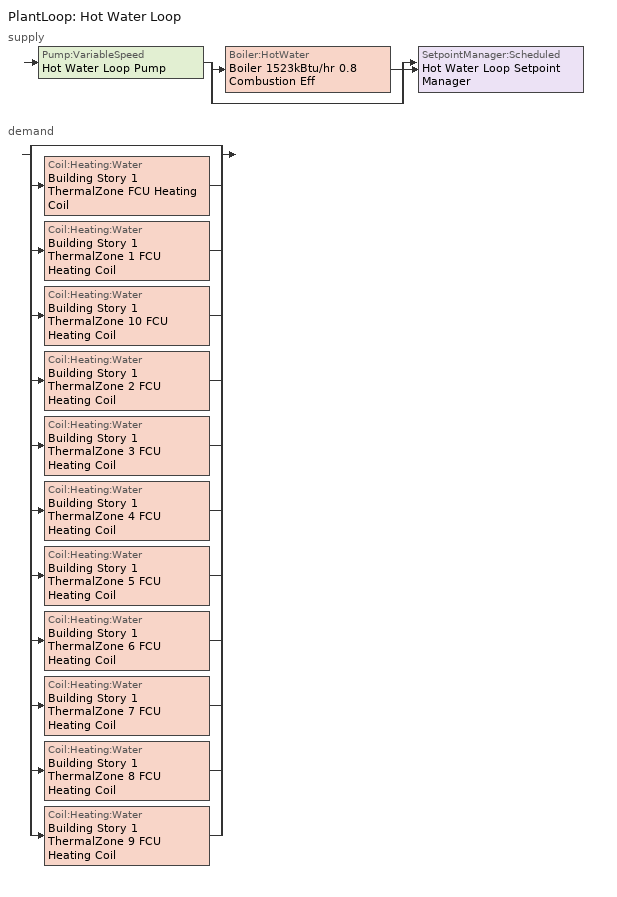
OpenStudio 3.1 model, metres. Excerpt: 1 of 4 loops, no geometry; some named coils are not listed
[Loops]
PlantLoop 'Hot Water Loop'
 supply: Pump:VariableSpeed 'Hot Water Loop Pump' > split
  | Boiler:HotWater 'Boiler 1523kBtu/hr 0.8 Combustion Eff'
  | bypass
  join > SetpointManager:Scheduled 'Hot Water Loop Setpoint Manager'
 demand: split
  | bypass
  | Coil:Heating:Water 'Building Story 1 ThermalZone FCU Heating Coil'
  | Coil:Heating:Water 'Building Story 1 ThermalZone 1 FCU Heating Coil'
  | Coil:Heating:Water 'Building Story 1 ThermalZone 10 FCU Heating Coil'
  | Coil:Heating:Water 'Building Story 1 ThermalZone 2 FCU Heating Coil'
  | Coil:Heating:Water 'Building Story 1 ThermalZone 3 FCU Heating Coil'
  | Coil:Heating:Water 'Building Story 1 ThermalZone 4 FCU Heating Coil'
  | Coil:Heating:Water 'Building Story 1 ThermalZone 5 FCU Heating Coil'
  | Coil:Heating:Water 'Building Story 1 ThermalZone 6 FCU Heating Coil'
  | Coil:Heating:Water 'Building Story 1 ThermalZone 7 FCU Heating Coil'
  | Coil:Heating:Water 'Building Story 1 ThermalZone 8 FCU Heating Coil'
  | Coil:Heating:Water 'Building Story 1 ThermalZone 9 FCU Heating Coil'
[PlantLoop]
Hot Water Loop: Fluid Type=Water; Glycol Concentration=0; Minimum Loop Temperature {C}=10; Plant Loop Volume {m3}=Autocalculate; Load Distribution Scheme=Optimal
[Sizing:Plant]
Hot Water Loop: Loop Type=Heating; Design Loop Exit Temperature {C}=82.2222; Loop Design Temperature Difference {deltaC}=11.1111; Sizing Option=NonCoincident; Zone Timesteps in Averaging Window=1; Coincident Sizing Factor Mode=None
[SetpointManager:Scheduled]
Hot Water Loop Setpoint Manager: Control Variable=Temperature; Schedule=Hot Water Loop Temp - 180F; Setpoint Node or NodeList=Hot Water Loop Supply Outlet Node
[Pump:VariableSpeed]
Hot Water Loop Pump: Rated Pump Head {Pa}=179344; Motor Efficiency=0.895; Coefficient 1 of the Part Load Performance Curve=0; Coefficient 2 of the Part Load Performance Curve=3.2485; Coefficient 3 of the Part Load Performance Curve=-4.7443; Coefficient 4 of the Part Load Performance Curve=2.5294; Pump Control Type=Intermittent; Skin Loss Radiative Fraction=0.5; Design Power Sizing Method=PowerPerFlowPerPressure; Design Electric Power per Unit Flow Rate {W/(m3/s)}=348701.1; Design Shaft Power per Unit Flow Rate per Unit Head {W-s/m3-Pa}=1.28205; Design Minimum Flow Rate Fraction=0
[Sizing:Zone] Zone Cooling Design Supply Air Temperature Input Method=SupplyAirTemperature; Zone Cooling Design Supply Air Temperature {C}=12.7778; Zone Cooling Design Supply Air Temperature Difference {deltaC}=11.11; Zone Heating Design Supply Air Temperature Input Method=SupplyAirTemperature; Zone Heating Design Supply Air Temperature {C}=40; Zone Heating Design Supply Air Temperature Difference {deltaC}=11.11; Zone Cooling Design Supply Air Humidity Ratio {kg-H2O/kg-air}=0.0085; Zone Heating Design Supply Air Humidity Ratio {kg-H2O/kg-air}=0.008; Cooling Design Air Flow Method=DesignDay; Heating Design Air Flow Method=DesignDay; Account for Dedicated Outdoor Air System=No; Dedicated Outdoor Air System Control Strategy=NeutralSupplyAir; Dedicated Outdoor Air Low Setpoint Temperature for Design {C}=autosize; Dedicated Outdoor Air High Setpoint Temperature for Design {C}=autosize
Building Story 1 ThermalZone; Building Story 1 ThermalZone 1; Building Story 1 ThermalZone 2; Building Story 1 ThermalZone 3; Building Story 1 ThermalZone 4; Building Story 1 ThermalZone 5; Building Story 1 ThermalZone 6; Building Story 1 ThermalZone 7; Building Story 1 ThermalZone 8; Building Story 1 ThermalZone 9; Building Story 1 ThermalZone 10
[Zone equipment]
Building Story 1 ThermalZone: Building Story 1 ThermalZone FCU
Building Story 1 ThermalZone 1: Building Story 1 ThermalZone 1 FCU
Building Story 1 ThermalZone 2: Building Story 1 ThermalZone 2 FCU
Building Story 1 ThermalZone 3: Building Story 1 ThermalZone 3 FCU
Building Story 1 ThermalZone 4: Building Story 1 ThermalZone 4 FCU
Building Story 1 ThermalZone 5: Building Story 1 ThermalZone 5 FCU
Building Story 1 ThermalZone 6: Building Story 1 ThermalZone 6 FCU
Building Story 1 ThermalZone 7: Building Story 1 ThermalZone 7 FCU
Building Story 1 ThermalZone 8: Building Story 1 ThermalZone 8 FCU
Building Story 1 ThermalZone 9: Building Story 1 ThermalZone 9 FCU
Building Story 1 ThermalZone 10: Building Story 1 ThermalZone 10 FCU
[Boiler:HotWater]
Boiler 1523kBtu/hr 0.8 Combustion Eff: Fuel Type=NaturalGas; Nominal Thermal Efficiency=0.793; Efficiency Curve Temperature Evaluation Variable=LeavingBoiler; Minimum Part Load Ratio=0; Maximum Part Load Ratio=1.2; Optimum Part Load Ratio=1; Water Outlet Upper Temperature Limit {C}=95; Boiler Flow Mode=LeavingSetpointModulated; Parasitic Electric Load {W}=0; Sizing Factor=1
[Controller:WaterCoil] Action=Normal; Controller Convergence Tolerance {deltaC}=0.0001; Minimum Actuated Flow {m3/s}=0
Name | Water Coil
Building Story 1 ThermalZone FCU Heating Coil Controller | Building Story 1 ThermalZone FCU Heating Coil
Building Story 1 ThermalZone 1 FCU Heating Coil Controller | Building Story 1 ThermalZone 1 FCU Heating Coil
Building Story 1 ThermalZone 10 FCU Heating Coil Controller | Building Story 1 ThermalZone 10 FCU Heating Coil
Building Story 1 ThermalZone 2 FCU Heating Coil Controller | Building Story 1 ThermalZone 2 FCU Heating Coil
Building Story 1 ThermalZone 3 FCU Heating Coil Controller | Building Story 1 ThermalZone 3 FCU Heating Coil
Building Story 1 ThermalZone 4 FCU Heating Coil Controller | Building Story 1 ThermalZone 4 FCU Heating Coil
Building Story 1 ThermalZone 5 FCU Heating Coil Controller | Building Story 1 ThermalZone 5 FCU Heating Coil
Building Story 1 ThermalZone 6 FCU Heating Coil Controller | Building Story 1 ThermalZone 6 FCU Heating Coil
Building Story 1 ThermalZone 7 FCU Heating Coil Controller | Building Story 1 ThermalZone 7 FCU Heating Coil
Building Story 1 ThermalZone 8 FCU Heating Coil Controller | Building Story 1 ThermalZone 8 FCU Heating Coil
Building Story 1 ThermalZone 9 FCU Heating Coil Controller | Building Story 1 ThermalZone 9 FCU Heating Coil
[Coil:Heating:Water] Availability Schedule=Always On Discrete; Rated Inlet Water Temperature {C}=82.2222; Rated Inlet Air Temperature {C}=16.6; Rated Outlet Water Temperature {C}=71.1111; Rated Outlet Air Temperature {C}=40
Building Story 1 ThermalZone FCU Heating Coil; Building Story 1 ThermalZone 1 FCU Heating Coil; Building Story 1 ThermalZone 10 FCU Heating Coil; Building Story 1 ThermalZone 2 FCU Heating Coil; Building Story 1 ThermalZone 3 FCU Heating Coil; Building Story 1 ThermalZone 4 FCU Heating Coil; Building Story 1 ThermalZone 5 FCU Heating Coil; Building Story 1 ThermalZone 6 FCU Heating Coil; Building Story 1 ThermalZone 7 FCU Heating Coil; Building Story 1 ThermalZone 8 FCU Heating Coil; Building Story 1 ThermalZone 9 FCU Heating Coil
[Fan:OnOff] Availability Schedule=Always On Discrete; Fan Total Efficiency=0.45375; Pressure Rise {Pa}=270.9; Maximum Flow Rate {m3/s}=autosize; Motor Efficiency=0.825; Motor In Airstream Fraction=1
Name | Fan Power Ratio Function of Speed Ratio Curve | Fan Efficiency Ratio Function of Speed Ratio Curve
Building Story 1 ThermalZone Fan Coil fan | Fan On Off Power Curve | Fan On Off Efficiency Curve
Building Story 1 ThermalZone 1 Fan Coil fan | Fan On Off Power Curve 1 | Fan On Off Efficiency Curve 1
Building Story 1 ThermalZone 10 Fan Coil fan | Fan On Off Power Curve 2 | Fan On Off Efficiency Curve 2
Building Story 1 ThermalZone 2 Fan Coil fan | Fan On Off Power Curve 3 | Fan On Off Efficiency Curve 3
Building Story 1 ThermalZone 3 Fan Coil fan | Fan On Off Power Curve 4 | Fan On Off Efficiency Curve 4
Building Story 1 ThermalZone 4 Fan Coil fan | Fan On Off Power Curve 5 | Fan On Off Efficiency Curve 5
Building Story 1 ThermalZone 5 Fan Coil fan | Fan On Off Power Curve 6 | Fan On Off Efficiency Curve 6
Building Story 1 ThermalZone 6 Fan Coil fan | Fan On Off Power Curve 7 | Fan On Off Efficiency Curve 7
Building Story 1 ThermalZone 7 Fan Coil fan | Fan On Off Power Curve 8 | Fan On Off Efficiency Curve 8
Building Story 1 ThermalZone 8 Fan Coil fan | Fan On Off Power Curve 9 | Fan On Off Efficiency Curve 9
Building Story 1 ThermalZone 9 Fan Coil fan | Fan On Off Power Curve 10 | Fan On Off Efficiency Curve 10
[ZoneHVAC:FourPipeFanCoil] Availability Schedule=Always On Discrete; Capacity Control Method=CyclingFan; Maximum Supply Air Flow Rate {m3/s}=autosize; Maximum Outdoor Air Flow Rate {m3/s}=autosize; Maximum Cold Water Flow Rate {m3/s}=autosize; Maximum Hot Water Flow Rate {m3/s}=autosize; Minimum Supply Air Temperature in Cooling Mode {C}=autosize; Maximum Supply Air Temperature in Heating Mode {C}=autosize
Name | Supply Air Fan | Cooling Coil | Heating Coil | Supply Air Fan Operating Mode Schedule
Building Story 1 ThermalZone FCU | Building Story 1 ThermalZone Fan Coil fan | Building Story 1 ThermalZone FCU Cooling Coil | Building Story 1 ThermalZone FCU Heating Coil | Building Story 1 ThermalZone FCU Occ Sch
Building Story 1 ThermalZone 1 FCU | Building Story 1 ThermalZone 1 Fan Coil fan | Building Story 1 ThermalZone 1 FCU Cooling Coil | Building Story 1 ThermalZone 1 FCU Heating Coil | Building Story 1 ThermalZone 1 FCU Occ Sch
Building Story 1 ThermalZone 10 FCU | Building Story 1 ThermalZone 10 Fan Coil fan | Building Story 1 ThermalZone 10 FCU Cooling Coil | Building Story 1 ThermalZone 10 FCU Heating Coil | Building Story 1 ThermalZone 10 FCU Occ Sch
Building Story 1 ThermalZone 2 FCU | Building Story 1 ThermalZone 2 Fan Coil fan | Building Story 1 ThermalZone 2 FCU Cooling Coil | Building Story 1 ThermalZone 2 FCU Heating Coil | Building Story 1 ThermalZone 2 FCU Occ Sch
Building Story 1 ThermalZone 3 FCU | Building Story 1 ThermalZone 3 Fan Coil fan | Building Story 1 ThermalZone 3 FCU Cooling Coil | Building Story 1 ThermalZone 3 FCU Heating Coil | Building Story 1 ThermalZone 3 FCU Occ Sch
Building Story 1 ThermalZone 4 FCU | Building Story 1 ThermalZone 4 Fan Coil fan | Building Story 1 ThermalZone 4 FCU Cooling Coil | Building Story 1 ThermalZone 4 FCU Heating Coil | Building Story 1 ThermalZone 4 FCU Occ Sch
Building Story 1 ThermalZone 5 FCU | Building Story 1 ThermalZone 5 Fan Coil fan | Building Story 1 ThermalZone 5 FCU Cooling Coil | Building Story 1 ThermalZone 5 FCU Heating Coil | Building Story 1 ThermalZone 5 FCU Occ Sch
Building Story 1 ThermalZone 6 FCU | Building Story 1 ThermalZone 6 Fan Coil fan | Building Story 1 ThermalZone 6 FCU Cooling Coil | Building Story 1 ThermalZone 6 FCU Heating Coil | Building Story 1 ThermalZone 6 FCU Occ Sch
Building Story 1 ThermalZone 7 FCU | Building Story 1 ThermalZone 7 Fan Coil fan | Building Story 1 ThermalZone 7 FCU Cooling Coil | Building Story 1 ThermalZone 7 FCU Heating Coil | Building Story 1 ThermalZone 7 FCU Occ Sch
Building Story 1 ThermalZone 8 FCU | Building Story 1 ThermalZone 8 Fan Coil fan | Building Story 1 ThermalZone 8 FCU Cooling Coil | Building Story 1 ThermalZone 8 FCU Heating Coil | Building Story 1 ThermalZone 8 FCU Occ Sch
Building Story 1 ThermalZone 9 FCU | Building Story 1 ThermalZone 9 Fan Coil fan | Building Story 1 ThermalZone 9 FCU Cooling Coil | Building Story 1 ThermalZone 9 FCU Heating Coil | Building Story 1 ThermalZone 9 FCU Occ Sch
[Schedule:Ruleset]
Name | Default Day Schedule | Summer Design Day Schedule | Winter Design Day Schedule
Hot Water Loop Temp - 180F | Hot Water Loop Temp - 180F Default
Building Story 1 ThermalZone 1 FCU Occ Sch | Building Story 1 ThermalZone 1 FCU Occ Sch Default | Building Story 1 ThermalZone 1 FCU Occ Sch Summer Design Day | Building Story 1 ThermalZone 1 FCU Occ Sch Winter Design Day
Building Story 1 ThermalZone 10 FCU Occ Sch | Building Story 1 ThermalZone 10 FCU Occ Sch Default | Building Story 1 ThermalZone 10 FCU Occ Sch Summer Design Day | Building Story 1 ThermalZone 10 FCU Occ Sch Winter Design Day
Building Story 1 ThermalZone 2 FCU Occ Sch | Building Story 1 ThermalZone 2 FCU Occ Sch Default | Building Story 1 ThermalZone 2 FCU Occ Sch Summer Design Day | Building Story 1 ThermalZone 2 FCU Occ Sch Winter Design Day
Building Story 1 ThermalZone 3 FCU Occ Sch | Building Story 1 ThermalZone 3 FCU Occ Sch Default | Building Story 1 ThermalZone 3 FCU Occ Sch Summer Design Day | Building Story 1 ThermalZone 3 FCU Occ Sch Winter Design Day
Building Story 1 ThermalZone 4 FCU Occ Sch | Building Story 1 ThermalZone 4 FCU Occ Sch Default | Building Story 1 ThermalZone 4 FCU Occ Sch Summer Design Day | Building Story 1 ThermalZone 4 FCU Occ Sch Winter Design Day
Building Story 1 ThermalZone 5 FCU Occ Sch | Building Story 1 ThermalZone 5 FCU Occ Sch Default | Building Story 1 ThermalZone 5 FCU Occ Sch Summer Design Day | Building Story 1 ThermalZone 5 FCU Occ Sch Winter Design Day
Building Story 1 ThermalZone 6 FCU Occ Sch | Building Story 1 ThermalZone 6 FCU Occ Sch Default | Building Story 1 ThermalZone 6 FCU Occ Sch Summer Design Day | Building Story 1 ThermalZone 6 FCU Occ Sch Winter Design Day
Building Story 1 ThermalZone 7 FCU Occ Sch | Building Story 1 ThermalZone 7 FCU Occ Sch Default | Building Story 1 ThermalZone 7 FCU Occ Sch Summer Design Day | Building Story 1 ThermalZone 7 FCU Occ Sch Winter Design Day
Building Story 1 ThermalZone 8 FCU Occ Sch | Building Story 1 ThermalZone 8 FCU Occ Sch Default | Building Story 1 ThermalZone 8 FCU Occ Sch Summer Design Day | Building Story 1 ThermalZone 8 FCU Occ Sch Winter Design Day
Building Story 1 ThermalZone 9 FCU Occ Sch | Building Story 1 ThermalZone 9 FCU Occ Sch Default | Building Story 1 ThermalZone 9 FCU Occ Sch Summer Design Day | Building Story 1 ThermalZone 9 FCU Occ Sch Winter Design Day
Building Story 1 ThermalZone FCU Occ Sch | Building Story 1 ThermalZone FCU Occ Sch Default | Building Story 1 ThermalZone FCU Occ Sch Summer Design Day | Building Story 1 ThermalZone FCU Occ Sch Winter Design Day
[Schedule:Day]
Hot Water Loop Temp - 180F Default: 24, 0, 82.2222
Building Story 1 ThermalZone 1 FCU Occ Sch Default; Building Story 1 ThermalZone 1 FCU Occ Sch Saturday 1; Building Story 1 ThermalZone 1 FCU Occ Sch Saturday 3; Building Story 1 ThermalZone 1 FCU Occ Sch Saturday 5; Building Story 1 ThermalZone 1 FCU Occ Sch Sunday; Building Story 1 ThermalZone 1 FCU Occ Sch Sunday 2; Building Story 1 ThermalZone 1 FCU Occ Sch Sunday 4; Building Story 1 ThermalZone 1 FCU Occ Sch Sunday 6; Building Story 1 ThermalZone 10 FCU Occ Sch Default; Building Story 1 ThermalZone 10 FCU Occ Sch Saturday 1; Building Story 1 ThermalZone 10 FCU Occ Sch Saturday 3; Building Story 1 ThermalZone 10 FCU Occ Sch Saturday 5; Building Story 1 ThermalZone 10 FCU Occ Sch Sunday; Building Story 1 ThermalZone 10 FCU Occ Sch Sunday 2; Building Story 1 ThermalZone 10 FCU Occ Sch Sunday 4; Building Story 1 ThermalZone 10 FCU Occ Sch Sunday 6; Building Story 1 ThermalZone 2 FCU Occ Sch Default; Building Story 1 ThermalZone 2 FCU Occ Sch Saturday 1; Building Story 1 ThermalZone 2 FCU Occ Sch Saturday 3; Building Story 1 ThermalZone 2 FCU Occ Sch Saturday 5; Building Story 1 ThermalZone 2 FCU Occ Sch Sunday; Building Story 1 ThermalZone 2 FCU Occ Sch Sunday 2; Building Story 1 ThermalZone 2 FCU Occ Sch Sunday 4; Building Story 1 ThermalZone 2 FCU Occ Sch Sunday 6; Building Story 1 ThermalZone 3 FCU Occ Sch Default; Building Story 1 ThermalZone 3 FCU Occ Sch Saturday 1; Building Story 1 ThermalZone 3 FCU Occ Sch Saturday 3; Building Story 1 ThermalZone 3 FCU Occ Sch Saturday 5; Building Story 1 ThermalZone 3 FCU Occ Sch Sunday; Building Story 1 ThermalZone 3 FCU Occ Sch Sunday 2; Building Story 1 ThermalZone 3 FCU Occ Sch Sunday 4; Building Story 1 ThermalZone 3 FCU Occ Sch Sunday 6; Building Story 1 ThermalZone 4 FCU Occ Sch Default; Building Story 1 ThermalZone 4 FCU Occ Sch Saturday 1; Building Story 1 ThermalZone 4 FCU Occ Sch Saturday 3; Building Story 1 ThermalZone 4 FCU Occ Sch Saturday 5; Building Story 1 ThermalZone 4 FCU Occ Sch Sunday; Building Story 1 ThermalZone 4 FCU Occ Sch Sunday 2; Building Story 1 ThermalZone 4 FCU Occ Sch Sunday 4; Building Story 1 ThermalZone 4 FCU Occ Sch Sunday 6; Building Story 1 ThermalZone 5 FCU Occ Sch Default; Building Story 1 ThermalZone 5 FCU Occ Sch Saturday 1; Building Story 1 ThermalZone 5 FCU Occ Sch Saturday 3; Building Story 1 ThermalZone 5 FCU Occ Sch Saturday 5; Building Story 1 ThermalZone 5 FCU Occ Sch Sunday; Building Story 1 ThermalZone 5 FCU Occ Sch Sunday 2; Building Story 1 ThermalZone 5 FCU Occ Sch Sunday 4; Building Story 1 ThermalZone 5 FCU Occ Sch Sunday 6; Building Story 1 ThermalZone 6 FCU Occ Sch Default; Building Story 1 ThermalZone 6 FCU Occ Sch Saturday 1; Building Story 1 ThermalZone 6 FCU Occ Sch Saturday 3; Building Story 1 ThermalZone 6 FCU Occ Sch Saturday 5; Building Story 1 ThermalZone 6 FCU Occ Sch Sunday; Building Story 1 ThermalZone 6 FCU Occ Sch Sunday 2; Building Story 1 ThermalZone 6 FCU Occ Sch Sunday 4; Building Story 1 ThermalZone 6 FCU Occ Sch Sunday 6; Building Story 1 ThermalZone 7 FCU Occ Sch Default; Building Story 1 ThermalZone 7 FCU Occ Sch Saturday 1; Building Story 1 ThermalZone 7 FCU Occ Sch Saturday 3; Building Story 1 ThermalZone 7 FCU Occ Sch Saturday 5; Building Story 1 ThermalZone 7 FCU Occ Sch Sunday; Building Story 1 ThermalZone 7 FCU Occ Sch Sunday 2; Building Story 1 ThermalZone 7 FCU Occ Sch Sunday 4; Building Story 1 ThermalZone 7 FCU Occ Sch Sunday 6; Building Story 1 ThermalZone 8 FCU Occ Sch Default; Building Story 1 ThermalZone 8 FCU Occ Sch Saturday 1; Building Story 1 ThermalZone 8 FCU Occ Sch Saturday 3; Building Story 1 ThermalZone 8 FCU Occ Sch Saturday 5; Building Story 1 ThermalZone 8 FCU Occ Sch Sunday; Building Story 1 ThermalZone 8 FCU Occ Sch Sunday 2; Building Story 1 ThermalZone 8 FCU Occ Sch Sunday 4; Building Story 1 ThermalZone 8 FCU Occ Sch Sunday 6; Building Story 1 ThermalZone 9 FCU Occ Sch Default; Building Story 1 ThermalZone 9 FCU Occ Sch Saturday 1; Building Story 1 ThermalZone 9 FCU Occ Sch Saturday 3; Building Story 1 ThermalZone 9 FCU Occ Sch Saturday 5; Building Story 1 ThermalZone 9 FCU Occ Sch Sunday; Building Story 1 ThermalZone 9 FCU Occ Sch Sunday 2; Building Story 1 ThermalZone 9 FCU Occ Sch Sunday 4; Building Story 1 ThermalZone 9 FCU Occ Sch Sunday 6; Building Story 1 ThermalZone FCU Occ Sch Default; Building Story 1 ThermalZone FCU Occ Sch Saturday 1; Building Story 1 ThermalZone FCU Occ Sch Saturday 3; Building Story 1 ThermalZone FCU Occ Sch Saturday 5; Building Story 1 ThermalZone FCU Occ Sch Sunday; Building Story 1 ThermalZone FCU Occ Sch Sunday 2; Building Story 1 ThermalZone FCU Occ Sch Sunday 4; Building Story 1 ThermalZone FCU Occ Sch Sunday 6: 7, 0, 0, 18, 0, 1, 24, 0, 0
Building Story 1 ThermalZone 1 FCU Occ Sch Winter Design Day; Building Story 1 ThermalZone 1 FCU Occ Sch Summer Design Day; Building Story 1 ThermalZone 10 FCU Occ Sch Winter Design Day; Building Story 1 ThermalZone 10 FCU Occ Sch Summer Design Day; Building Story 1 ThermalZone 2 FCU Occ Sch Winter Design Day; Building Story 1 ThermalZone 2 FCU Occ Sch Summer Design Day; Building Story 1 ThermalZone 3 FCU Occ Sch Winter Design Day; Building Story 1 ThermalZone 3 FCU Occ Sch Summer Design Day; Building Story 1 ThermalZone 4 FCU Occ Sch Winter Design Day; Building Story 1 ThermalZone 4 FCU Occ Sch Summer Design Day; Building Story 1 ThermalZone 5 FCU Occ Sch Winter Design Day; Building Story 1 ThermalZone 5 FCU Occ Sch Summer Design Day; Building Story 1 ThermalZone 6 FCU Occ Sch Winter Design Day; Building Story 1 ThermalZone 6 FCU Occ Sch Summer Design Day; Building Story 1 ThermalZone 7 FCU Occ Sch Winter Design Day; Building Story 1 ThermalZone 7 FCU Occ Sch Summer Design Day; Building Story 1 ThermalZone 8 FCU Occ Sch Winter Design Day; Building Story 1 ThermalZone 8 FCU Occ Sch Summer Design Day; Building Story 1 ThermalZone 9 FCU Occ Sch Winter Design Day; Building Story 1 ThermalZone 9 FCU Occ Sch Summer Design Day; Building Story 1 ThermalZone FCU Occ Sch Winter Design Day; Building Story 1 ThermalZone FCU Occ Sch Summer Design Day: 24, 0, 1
Building Story 1 ThermalZone 1 FCU Occ Sch Saturday; Building Story 1 ThermalZone 1 FCU Occ Sch Saturday 2; Building Story 1 ThermalZone 1 FCU Occ Sch Saturday 4; Building Story 1 ThermalZone 10 FCU Occ Sch Saturday; Building Story 1 ThermalZone 10 FCU Occ Sch Saturday 2; Building Story 1 ThermalZone 10 FCU Occ Sch Saturday 4; Building Story 1 ThermalZone 2 FCU Occ Sch Saturday; Building Story 1 ThermalZone 2 FCU Occ Sch Saturday 2; Building Story 1 ThermalZone 2 FCU Occ Sch Saturday 4; Building Story 1 ThermalZone 3 FCU Occ Sch Saturday; Building Story 1 ThermalZone 3 FCU Occ Sch Saturday 2; Building Story 1 ThermalZone 3 FCU Occ Sch Saturday 4; Building Story 1 ThermalZone 4 FCU Occ Sch Saturday; Building Story 1 ThermalZone 4 FCU Occ Sch Saturday 2; Building Story 1 ThermalZone 4 FCU Occ Sch Saturday 4; Building Story 1 ThermalZone 5 FCU Occ Sch Saturday; Building Story 1 ThermalZone 5 FCU Occ Sch Saturday 2; Building Story 1 ThermalZone 5 FCU Occ Sch Saturday 4; Building Story 1 ThermalZone 6 FCU Occ Sch Saturday; Building Story 1 ThermalZone 6 FCU Occ Sch Saturday 2; Building Story 1 ThermalZone 6 FCU Occ Sch Saturday 4; Building Story 1 ThermalZone 7 FCU Occ Sch Saturday; Building Story 1 ThermalZone 7 FCU Occ Sch Saturday 2; Building Story 1 ThermalZone 7 FCU Occ Sch Saturday 4; Building Story 1 ThermalZone 8 FCU Occ Sch Saturday; Building Story 1 ThermalZone 8 FCU Occ Sch Saturday 2; Building Story 1 ThermalZone 8 FCU Occ Sch Saturday 4; Building Story 1 ThermalZone 9 FCU Occ Sch Saturday; Building Story 1 ThermalZone 9 FCU Occ Sch Saturday 2; Building Story 1 ThermalZone 9 FCU Occ Sch Saturday 4; Building Story 1 ThermalZone FCU Occ Sch Saturday; Building Story 1 ThermalZone FCU Occ Sch Saturday 2; Building Story 1 ThermalZone FCU Occ Sch Saturday 4: 7, 0, 0, 16, 0, 1, 24, 0, 0
Building Story 1 ThermalZone 1 FCU Occ Sch Sunday 1; Building Story 1 ThermalZone 1 FCU Occ Sch Sunday 3; Building Story 1 ThermalZone 1 FCU Occ Sch Sunday 5; Building Story 1 ThermalZone 10 FCU Occ Sch Sunday 1; Building Story 1 ThermalZone 10 FCU Occ Sch Sunday 3; Building Story 1 ThermalZone 10 FCU Occ Sch Sunday 5; Building Story 1 ThermalZone 2 FCU Occ Sch Sunday 1; Building Story 1 ThermalZone 2 FCU Occ Sch Sunday 3; Building Story 1 ThermalZone 2 FCU Occ Sch Sunday 5; Building Story 1 ThermalZone 3 FCU Occ Sch Sunday 1; Building Story 1 ThermalZone 3 FCU Occ Sch Sunday 3; Building Story 1 ThermalZone 3 FCU Occ Sch Sunday 5; Building Story 1 ThermalZone 4 FCU Occ Sch Sunday 1; Building Story 1 ThermalZone 4 FCU Occ Sch Sunday 3; Building Story 1 ThermalZone 4 FCU Occ Sch Sunday 5; Building Story 1 ThermalZone 5 FCU Occ Sch Sunday 1; Building Story 1 ThermalZone 5 FCU Occ Sch Sunday 3; Building Story 1 ThermalZone 5 FCU Occ Sch Sunday 5; Building Story 1 ThermalZone 6 FCU Occ Sch Sunday 1; Building Story 1 ThermalZone 6 FCU Occ Sch Sunday 3; Building Story 1 ThermalZone 6 FCU Occ Sch Sunday 5; Building Story 1 ThermalZone 7 FCU Occ Sch Sunday 1; Building Story 1 ThermalZone 7 FCU Occ Sch Sunday 3; Building Story 1 ThermalZone 7 FCU Occ Sch Sunday 5; Building Story 1 ThermalZone 8 FCU Occ Sch Sunday 1; Building Story 1 ThermalZone 8 FCU Occ Sch Sunday 3; Building Story 1 ThermalZone 8 FCU Occ Sch Sunday 5; Building Story 1 ThermalZone 9 FCU Occ Sch Sunday 1; Building Story 1 ThermalZone 9 FCU Occ Sch Sunday 3; Building Story 1 ThermalZone 9 FCU Occ Sch Sunday 5; Building Story 1 ThermalZone FCU Occ Sch Sunday 1; Building Story 1 ThermalZone FCU Occ Sch Sunday 3; Building Story 1 ThermalZone FCU Occ Sch Sunday 5: 24, 0, 0
[Schedule:Rule] Date Specification Type=DateRange
Name | Schedule Ruleset | Rule Order | Day Schedule | Apply Saturday | Start Month | Start Day | End Month | End Day | Apply Sunday
Building Story 1 ThermalZone 1 FCU Occ Sch Saturday Rule | Building Story 1 ThermalZone 1 FCU Occ Sch | 12 | Building Story 1 ThermalZone 1 FCU Occ Sch Saturday | Yes | 1 | 1 | 4 | 1
Building Story 1 ThermalZone 1 FCU Occ Sch Saturday Rule 1 | Building Story 1 ThermalZone 1 FCU Occ Sch | 11 | Building Story 1 ThermalZone 1 FCU Occ Sch Saturday 1 | Yes | 4 | 2 | 4 | 8
Building Story 1 ThermalZone 1 FCU Occ Sch Saturday Rule 2 | Building Story 1 ThermalZone 1 FCU Occ Sch | 10 | Building Story 1 ThermalZone 1 FCU Occ Sch Saturday 2 | Yes | 4 | 9 | 6 | 10
Building Story 1 ThermalZone 1 FCU Occ Sch Saturday Rule 3 | Building Story 1 ThermalZone 1 FCU Occ Sch | 9 | Building Story 1 ThermalZone 1 FCU Occ Sch Saturday 3 | Yes | 6 | 11 | 8 | 12
Building Story 1 ThermalZone 1 FCU Occ Sch Saturday Rule 4 | Building Story 1 ThermalZone 1 FCU Occ Sch | 8 | Building Story 1 ThermalZone 1 FCU Occ Sch Saturday 4 | Yes | 8 | 13 | 12 | 9
Building Story 1 ThermalZone 1 FCU Occ Sch Saturday Rule 5 | Building Story 1 ThermalZone 1 FCU Occ Sch | 7 | Building Story 1 ThermalZone 1 FCU Occ Sch Saturday 5 | Yes | 12 | 10 | 12 | 31
Building Story 1 ThermalZone 1 FCU Occ Sch Sunday Rule | Building Story 1 ThermalZone 1 FCU Occ Sch | 6 | Building Story 1 ThermalZone 1 FCU Occ Sch Sunday |  | 1 | 1 | 1 | 1 | Yes
Building Story 1 ThermalZone 1 FCU Occ Sch Sunday Rule 1 | Building Story 1 ThermalZone 1 FCU Occ Sch | 5 | Building Story 1 ThermalZone 1 FCU Occ Sch Sunday 1 |  | 1 | 2 | 4 | 2 | Yes
Building Story 1 ThermalZone 1 FCU Occ Sch Sunday Rule 2 | Building Story 1 ThermalZone 1 FCU Occ Sch | 4 | Building Story 1 ThermalZone 1 FCU Occ Sch Sunday 2 |  | 4 | 3 | 4 | 9 | Yes
Building Story 1 ThermalZone 1 FCU Occ Sch Sunday Rule 3 | Building Story 1 ThermalZone 1 FCU Occ Sch | 3 | Building Story 1 ThermalZone 1 FCU Occ Sch Sunday 3 |  | 4 | 10 | 6 | 11 | Yes
Building Story 1 ThermalZone 1 FCU Occ Sch Sunday Rule 4 | Building Story 1 ThermalZone 1 FCU Occ Sch | 2 | Building Story 1 ThermalZone 1 FCU Occ Sch Sunday 4 |  | 6 | 12 | 8 | 13 | Yes
Building Story 1 ThermalZone 1 FCU Occ Sch Sunday Rule 5 | Building Story 1 ThermalZone 1 FCU Occ Sch | 1 | Building Story 1 ThermalZone 1 FCU Occ Sch Sunday 5 |  | 8 | 14 | 12 | 10 | Yes
Building Story 1 ThermalZone 1 FCU Occ Sch Sunday Rule 6 | Building Story 1 ThermalZone 1 FCU Occ Sch | 0 | Building Story 1 ThermalZone 1 FCU Occ Sch Sunday 6 |  | 12 | 11 | 12 | 31 | Yes
Building Story 1 ThermalZone 10 FCU Occ Sch Saturday Rule | Building Story 1 ThermalZone 10 FCU Occ Sch | 12 | Building Story 1 ThermalZone 10 FCU Occ Sch Saturday | Yes | 1 | 1 | 4 | 1
Building Story 1 ThermalZone 10 FCU Occ Sch Saturday Rule 1 | Building Story 1 ThermalZone 10 FCU Occ Sch | 11 | Building Story 1 ThermalZone 10 FCU Occ Sch Saturday 1 | Yes | 4 | 2 | 4 | 8
Building Story 1 ThermalZone 10 FCU Occ Sch Saturday Rule 2 | Building Story 1 ThermalZone 10 FCU Occ Sch | 10 | Building Story 1 ThermalZone 10 FCU Occ Sch Saturday 2 | Yes | 4 | 9 | 6 | 10
Building Story 1 ThermalZone 10 FCU Occ Sch Saturday Rule 3 | Building Story 1 ThermalZone 10 FCU Occ Sch | 9 | Building Story 1 ThermalZone 10 FCU Occ Sch Saturday 3 | Yes | 6 | 11 | 8 | 12
Building Story 1 ThermalZone 10 FCU Occ Sch Saturday Rule 4 | Building Story 1 ThermalZone 10 FCU Occ Sch | 8 | Building Story 1 ThermalZone 10 FCU Occ Sch Saturday 4 | Yes | 8 | 13 | 12 | 9
Building Story 1 ThermalZone 10 FCU Occ Sch Saturday Rule 5 | Building Story 1 ThermalZone 10 FCU Occ Sch | 7 | Building Story 1 ThermalZone 10 FCU Occ Sch Saturday 5 | Yes | 12 | 10 | 12 | 31
Building Story 1 ThermalZone 10 FCU Occ Sch Sunday Rule | Building Story 1 ThermalZone 10 FCU Occ Sch | 6 | Building Story 1 ThermalZone 10 FCU Occ Sch Sunday |  | 1 | 1 | 1 | 1 | Yes
Building Story 1 ThermalZone 10 FCU Occ Sch Sunday Rule 1 | Building Story 1 ThermalZone 10 FCU Occ Sch | 5 | Building Story 1 ThermalZone 10 FCU Occ Sch Sunday 1 |  | 1 | 2 | 4 | 2 | Yes
Building Story 1 ThermalZone 10 FCU Occ Sch Sunday Rule 2 | Building Story 1 ThermalZone 10 FCU Occ Sch | 4 | Building Story 1 ThermalZone 10 FCU Occ Sch Sunday 2 |  | 4 | 3 | 4 | 9 | Yes
Building Story 1 ThermalZone 10 FCU Occ Sch Sunday Rule 3 | Building Story 1 ThermalZone 10 FCU Occ Sch | 3 | Building Story 1 ThermalZone 10 FCU Occ Sch Sunday 3 |  | 4 | 10 | 6 | 11 | Yes
Building Story 1 ThermalZone 10 FCU Occ Sch Sunday Rule 4 | Building Story 1 ThermalZone 10 FCU Occ Sch | 2 | Building Story 1 ThermalZone 10 FCU Occ Sch Sunday 4 |  | 6 | 12 | 8 | 13 | Yes
Building Story 1 ThermalZone 10 FCU Occ Sch Sunday Rule 5 | Building Story 1 ThermalZone 10 FCU Occ Sch | 1 | Building Story 1 ThermalZone 10 FCU Occ Sch Sunday 5 |  | 8 | 14 | 12 | 10 | Yes
Building Story 1 ThermalZone 10 FCU Occ Sch Sunday Rule 6 | Building Story 1 ThermalZone 10 FCU Occ Sch | 0 | Building Story 1 ThermalZone 10 FCU Occ Sch Sunday 6 |  | 12 | 11 | 12 | 31 | Yes
Building Story 1 ThermalZone 2 FCU Occ Sch Saturday Rule | Building Story 1 ThermalZone 2 FCU Occ Sch | 12 | Building Story 1 ThermalZone 2 FCU Occ Sch Saturday | Yes | 1 | 1 | 4 | 1
Building Story 1 ThermalZone 2 FCU Occ Sch Saturday Rule 1 | Building Story 1 ThermalZone 2 FCU Occ Sch | 11 | Building Story 1 ThermalZone 2 FCU Occ Sch Saturday 1 | Yes | 4 | 2 | 4 | 8
Building Story 1 ThermalZone 2 FCU Occ Sch Saturday Rule 2 | Building Story 1 ThermalZone 2 FCU Occ Sch | 10 | Building Story 1 ThermalZone 2 FCU Occ Sch Saturday 2 | Yes | 4 | 9 | 6 | 10
Building Story 1 ThermalZone 2 FCU Occ Sch Saturday Rule 3 | Building Story 1 ThermalZone 2 FCU Occ Sch | 9 | Building Story 1 ThermalZone 2 FCU Occ Sch Saturday 3 | Yes | 6 | 11 | 8 | 12
Building Story 1 ThermalZone 2 FCU Occ Sch Saturday Rule 4 | Building Story 1 ThermalZone 2 FCU Occ Sch | 8 | Building Story 1 ThermalZone 2 FCU Occ Sch Saturday 4 | Yes | 8 | 13 | 12 | 9
Building Story 1 ThermalZone 2 FCU Occ Sch Saturday Rule 5 | Building Story 1 ThermalZone 2 FCU Occ Sch | 7 | Building Story 1 ThermalZone 2 FCU Occ Sch Saturday 5 | Yes | 12 | 10 | 12 | 31
Building Story 1 ThermalZone 2 FCU Occ Sch Sunday Rule | Building Story 1 ThermalZone 2 FCU Occ Sch | 6 | Building Story 1 ThermalZone 2 FCU Occ Sch Sunday |  | 1 | 1 | 1 | 1 | Yes
Building Story 1 ThermalZone 2 FCU Occ Sch Sunday Rule 1 | Building Story 1 ThermalZone 2 FCU Occ Sch | 5 | Building Story 1 ThermalZone 2 FCU Occ Sch Sunday 1 |  | 1 | 2 | 4 | 2 | Yes
Building Story 1 ThermalZone 2 FCU Occ Sch Sunday Rule 2 | Building Story 1 ThermalZone 2 FCU Occ Sch | 4 | Building Story 1 ThermalZone 2 FCU Occ Sch Sunday 2 |  | 4 | 3 | 4 | 9 | Yes
Building Story 1 ThermalZone 2 FCU Occ Sch Sunday Rule 3 | Building Story 1 ThermalZone 2 FCU Occ Sch | 3 | Building Story 1 ThermalZone 2 FCU Occ Sch Sunday 3 |  | 4 | 10 | 6 | 11 | Yes
Building Story 1 ThermalZone 2 FCU Occ Sch Sunday Rule 4 | Building Story 1 ThermalZone 2 FCU Occ Sch | 2 | Building Story 1 ThermalZone 2 FCU Occ Sch Sunday 4 |  | 6 | 12 | 8 | 13 | Yes
Building Story 1 ThermalZone 2 FCU Occ Sch Sunday Rule 5 | Building Story 1 ThermalZone 2 FCU Occ Sch | 1 | Building Story 1 ThermalZone 2 FCU Occ Sch Sunday 5 |  | 8 | 14 | 12 | 10 | Yes
Building Story 1 ThermalZone 2 FCU Occ Sch Sunday Rule 6 | Building Story 1 ThermalZone 2 FCU Occ Sch | 0 | Building Story 1 ThermalZone 2 FCU Occ Sch Sunday 6 |  | 12 | 11 | 12 | 31 | Yes
Building Story 1 ThermalZone 3 FCU Occ Sch Saturday Rule | Building Story 1 ThermalZone 3 FCU Occ Sch | 12 | Building Story 1 ThermalZone 3 FCU Occ Sch Saturday | Yes | 1 | 1 | 4 | 1
Building Story 1 ThermalZone 3 FCU Occ Sch Saturday Rule 1 | Building Story 1 ThermalZone 3 FCU Occ Sch | 11 | Building Story 1 ThermalZone 3 FCU Occ Sch Saturday 1 | Yes | 4 | 2 | 4 | 8
Building Story 1 ThermalZone 3 FCU Occ Sch Saturday Rule 2 | Building Story 1 ThermalZone 3 FCU Occ Sch | 10 | Building Story 1 ThermalZone 3 FCU Occ Sch Saturday 2 | Yes | 4 | 9 | 6 | 10
Building Story 1 ThermalZone 3 FCU Occ Sch Saturday Rule 3 | Building Story 1 ThermalZone 3 FCU Occ Sch | 9 | Building Story 1 ThermalZone 3 FCU Occ Sch Saturday 3 | Yes | 6 | 11 | 8 | 12
Building Story 1 ThermalZone 3 FCU Occ Sch Saturday Rule 4 | Building Story 1 ThermalZone 3 FCU Occ Sch | 8 | Building Story 1 ThermalZone 3 FCU Occ Sch Saturday 4 | Yes | 8 | 13 | 12 | 9
Building Story 1 ThermalZone 3 FCU Occ Sch Saturday Rule 5 | Building Story 1 ThermalZone 3 FCU Occ Sch | 7 | Building Story 1 ThermalZone 3 FCU Occ Sch Saturday 5 | Yes | 12 | 10 | 12 | 31
Building Story 1 ThermalZone 3 FCU Occ Sch Sunday Rule | Building Story 1 ThermalZone 3 FCU Occ Sch | 6 | Building Story 1 ThermalZone 3 FCU Occ Sch Sunday |  | 1 | 1 | 1 | 1 | Yes
Building Story 1 ThermalZone 3 FCU Occ Sch Sunday Rule 1 | Building Story 1 ThermalZone 3 FCU Occ Sch | 5 | Building Story 1 ThermalZone 3 FCU Occ Sch Sunday 1 |  | 1 | 2 | 4 | 2 | Yes
Building Story 1 ThermalZone 3 FCU Occ Sch Sunday Rule 2 | Building Story 1 ThermalZone 3 FCU Occ Sch | 4 | Building Story 1 ThermalZone 3 FCU Occ Sch Sunday 2 |  | 4 | 3 | 4 | 9 | Yes
Building Story 1 ThermalZone 3 FCU Occ Sch Sunday Rule 3 | Building Story 1 ThermalZone 3 FCU Occ Sch | 3 | Building Story 1 ThermalZone 3 FCU Occ Sch Sunday 3 |  | 4 | 10 | 6 | 11 | Yes
Building Story 1 ThermalZone 3 FCU Occ Sch Sunday Rule 4 | Building Story 1 ThermalZone 3 FCU Occ Sch | 2 | Building Story 1 ThermalZone 3 FCU Occ Sch Sunday 4 |  | 6 | 12 | 8 | 13 | Yes
Building Story 1 ThermalZone 3 FCU Occ Sch Sunday Rule 5 | Building Story 1 ThermalZone 3 FCU Occ Sch | 1 | Building Story 1 ThermalZone 3 FCU Occ Sch Sunday 5 |  | 8 | 14 | 12 | 10 | Yes
Building Story 1 ThermalZone 3 FCU Occ Sch Sunday Rule 6 | Building Story 1 ThermalZone 3 FCU Occ Sch | 0 | Building Story 1 ThermalZone 3 FCU Occ Sch Sunday 6 |  | 12 | 11 | 12 | 31 | Yes
Building Story 1 ThermalZone 4 FCU Occ Sch Saturday Rule | Building Story 1 ThermalZone 4 FCU Occ Sch | 12 | Building Story 1 ThermalZone 4 FCU Occ Sch Saturday | Yes | 1 | 1 | 4 | 1
Building Story 1 ThermalZone 4 FCU Occ Sch Saturday Rule 1 | Building Story 1 ThermalZone 4 FCU Occ Sch | 11 | Building Story 1 ThermalZone 4 FCU Occ Sch Saturday 1 | Yes | 4 | 2 | 4 | 8
Building Story 1 ThermalZone 4 FCU Occ Sch Saturday Rule 2 | Building Story 1 ThermalZone 4 FCU Occ Sch | 10 | Building Story 1 ThermalZone 4 FCU Occ Sch Saturday 2 | Yes | 4 | 9 | 6 | 10
Building Story 1 ThermalZone 4 FCU Occ Sch Saturday Rule 3 | Building Story 1 ThermalZone 4 FCU Occ Sch | 9 | Building Story 1 ThermalZone 4 FCU Occ Sch Saturday 3 | Yes | 6 | 11 | 8 | 12
Building Story 1 ThermalZone 4 FCU Occ Sch Saturday Rule 4 | Building Story 1 ThermalZone 4 FCU Occ Sch | 8 | Building Story 1 ThermalZone 4 FCU Occ Sch Saturday 4 | Yes | 8 | 13 | 12 | 9
Building Story 1 ThermalZone 4 FCU Occ Sch Saturday Rule 5 | Building Story 1 ThermalZone 4 FCU Occ Sch | 7 | Building Story 1 ThermalZone 4 FCU Occ Sch Saturday 5 | Yes | 12 | 10 | 12 | 31
Building Story 1 ThermalZone 4 FCU Occ Sch Sunday Rule | Building Story 1 ThermalZone 4 FCU Occ Sch | 6 | Building Story 1 ThermalZone 4 FCU Occ Sch Sunday |  | 1 | 1 | 1 | 1 | Yes
Building Story 1 ThermalZone 4 FCU Occ Sch Sunday Rule 1 | Building Story 1 ThermalZone 4 FCU Occ Sch | 5 | Building Story 1 ThermalZone 4 FCU Occ Sch Sunday 1 |  | 1 | 2 | 4 | 2 | Yes
Building Story 1 ThermalZone 4 FCU Occ Sch Sunday Rule 2 | Building Story 1 ThermalZone 4 FCU Occ Sch | 4 | Building Story 1 ThermalZone 4 FCU Occ Sch Sunday 2 |  | 4 | 3 | 4 | 9 | Yes
Building Story 1 ThermalZone 4 FCU Occ Sch Sunday Rule 3 | Building Story 1 ThermalZone 4 FCU Occ Sch | 3 | Building Story 1 ThermalZone 4 FCU Occ Sch Sunday 3 |  | 4 | 10 | 6 | 11 | Yes
Building Story 1 ThermalZone 4 FCU Occ Sch Sunday Rule 4 | Building Story 1 ThermalZone 4 FCU Occ Sch | 2 | Building Story 1 ThermalZone 4 FCU Occ Sch Sunday 4 |  | 6 | 12 | 8 | 13 | Yes
Building Story 1 ThermalZone 4 FCU Occ Sch Sunday Rule 5 | Building Story 1 ThermalZone 4 FCU Occ Sch | 1 | Building Story 1 ThermalZone 4 FCU Occ Sch Sunday 5 |  | 8 | 14 | 12 | 10 | Yes
Building Story 1 ThermalZone 4 FCU Occ Sch Sunday Rule 6 | Building Story 1 ThermalZone 4 FCU Occ Sch | 0 | Building Story 1 ThermalZone 4 FCU Occ Sch Sunday 6 |  | 12 | 11 | 12 | 31 | Yes
Building Story 1 ThermalZone 5 FCU Occ Sch Saturday Rule | Building Story 1 ThermalZone 5 FCU Occ Sch | 12 | Building Story 1 ThermalZone 5 FCU Occ Sch Saturday | Yes | 1 | 1 | 4 | 1
Building Story 1 ThermalZone 5 FCU Occ Sch Saturday Rule 1 | Building Story 1 ThermalZone 5 FCU Occ Sch | 11 | Building Story 1 ThermalZone 5 FCU Occ Sch Saturday 1 | Yes | 4 | 2 | 4 | 8
Building Story 1 ThermalZone 5 FCU Occ Sch Saturday Rule 2 | Building Story 1 ThermalZone 5 FCU Occ Sch | 10 | Building Story 1 ThermalZone 5 FCU Occ Sch Saturday 2 | Yes | 4 | 9 | 6 | 10
Building Story 1 ThermalZone 5 FCU Occ Sch Saturday Rule 3 | Building Story 1 ThermalZone 5 FCU Occ Sch | 9 | Building Story 1 ThermalZone 5 FCU Occ Sch Saturday 3 | Yes | 6 | 11 | 8 | 12
Building Story 1 ThermalZone 5 FCU Occ Sch Saturday Rule 4 | Building Story 1 ThermalZone 5 FCU Occ Sch | 8 | Building Story 1 ThermalZone 5 FCU Occ Sch Saturday 4 | Yes | 8 | 13 | 12 | 9
Building Story 1 ThermalZone 5 FCU Occ Sch Saturday Rule 5 | Building Story 1 ThermalZone 5 FCU Occ Sch | 7 | Building Story 1 ThermalZone 5 FCU Occ Sch Saturday 5 | Yes | 12 | 10 | 12 | 31
Building Story 1 ThermalZone 5 FCU Occ Sch Sunday Rule | Building Story 1 ThermalZone 5 FCU Occ Sch | 6 | Building Story 1 ThermalZone 5 FCU Occ Sch Sunday |  | 1 | 1 | 1 | 1 | Yes
Building Story 1 ThermalZone 5 FCU Occ Sch Sunday Rule 1 | Building Story 1 ThermalZone 5 FCU Occ Sch | 5 | Building Story 1 ThermalZone 5 FCU Occ Sch Sunday 1 |  | 1 | 2 | 4 | 2 | Yes
Building Story 1 ThermalZone 5 FCU Occ Sch Sunday Rule 2 | Building Story 1 ThermalZone 5 FCU Occ Sch | 4 | Building Story 1 ThermalZone 5 FCU Occ Sch Sunday 2 |  | 4 | 3 | 4 | 9 | Yes
Building Story 1 ThermalZone 5 FCU Occ Sch Sunday Rule 3 | Building Story 1 ThermalZone 5 FCU Occ Sch | 3 | Building Story 1 ThermalZone 5 FCU Occ Sch Sunday 3 |  | 4 | 10 | 6 | 11 | Yes
Building Story 1 ThermalZone 5 FCU Occ Sch Sunday Rule 4 | Building Story 1 ThermalZone 5 FCU Occ Sch | 2 | Building Story 1 ThermalZone 5 FCU Occ Sch Sunday 4 |  | 6 | 12 | 8 | 13 | Yes
Building Story 1 ThermalZone 5 FCU Occ Sch Sunday Rule 5 | Building Story 1 ThermalZone 5 FCU Occ Sch | 1 | Building Story 1 ThermalZone 5 FCU Occ Sch Sunday 5 |  | 8 | 14 | 12 | 10 | Yes
Building Story 1 ThermalZone 5 FCU Occ Sch Sunday Rule 6 | Building Story 1 ThermalZone 5 FCU Occ Sch | 0 | Building Story 1 ThermalZone 5 FCU Occ Sch Sunday 6 |  | 12 | 11 | 12 | 31 | Yes
Building Story 1 ThermalZone 6 FCU Occ Sch Saturday Rule | Building Story 1 ThermalZone 6 FCU Occ Sch | 12 | Building Story 1 ThermalZone 6 FCU Occ Sch Saturday | Yes | 1 | 1 | 4 | 1
Building Story 1 ThermalZone 6 FCU Occ Sch Saturday Rule 1 | Building Story 1 ThermalZone 6 FCU Occ Sch | 11 | Building Story 1 ThermalZone 6 FCU Occ Sch Saturday 1 | Yes | 4 | 2 | 4 | 8
Building Story 1 ThermalZone 6 FCU Occ Sch Saturday Rule 2 | Building Story 1 ThermalZone 6 FCU Occ Sch | 10 | Building Story 1 ThermalZone 6 FCU Occ Sch Saturday 2 | Yes | 4 | 9 | 6 | 10
Building Story 1 ThermalZone 6 FCU Occ Sch Saturday Rule 3 | Building Story 1 ThermalZone 6 FCU Occ Sch | 9 | Building Story 1 ThermalZone 6 FCU Occ Sch Saturday 3 | Yes | 6 | 11 | 8 | 12
Building Story 1 ThermalZone 6 FCU Occ Sch Saturday Rule 4 | Building Story 1 ThermalZone 6 FCU Occ Sch | 8 | Building Story 1 ThermalZone 6 FCU Occ Sch Saturday 4 | Yes | 8 | 13 | 12 | 9
Building Story 1 ThermalZone 6 FCU Occ Sch Saturday Rule 5 | Building Story 1 ThermalZone 6 FCU Occ Sch | 7 | Building Story 1 ThermalZone 6 FCU Occ Sch Saturday 5 | Yes | 12 | 10 | 12 | 31
Building Story 1 ThermalZone 6 FCU Occ Sch Sunday Rule | Building Story 1 ThermalZone 6 FCU Occ Sch | 6 | Building Story 1 ThermalZone 6 FCU Occ Sch Sunday |  | 1 | 1 | 1 | 1 | Yes
Building Story 1 ThermalZone 6 FCU Occ Sch Sunday Rule 1 | Building Story 1 ThermalZone 6 FCU Occ Sch | 5 | Building Story 1 ThermalZone 6 FCU Occ Sch Sunday 1 |  | 1 | 2 | 4 | 2 | Yes
Building Story 1 ThermalZone 6 FCU Occ Sch Sunday Rule 2 | Building Story 1 ThermalZone 6 FCU Occ Sch | 4 | Building Story 1 ThermalZone 6 FCU Occ Sch Sunday 2 |  | 4 | 3 | 4 | 9 | Yes
Building Story 1 ThermalZone 6 FCU Occ Sch Sunday Rule 3 | Building Story 1 ThermalZone 6 FCU Occ Sch | 3 | Building Story 1 ThermalZone 6 FCU Occ Sch Sunday 3 |  | 4 | 10 | 6 | 11 | Yes
Building Story 1 ThermalZone 6 FCU Occ Sch Sunday Rule 4 | Building Story 1 ThermalZone 6 FCU Occ Sch | 2 | Building Story 1 ThermalZone 6 FCU Occ Sch Sunday 4 |  | 6 | 12 | 8 | 13 | Yes
Building Story 1 ThermalZone 6 FCU Occ Sch Sunday Rule 5 | Building Story 1 ThermalZone 6 FCU Occ Sch | 1 | Building Story 1 ThermalZone 6 FCU Occ Sch Sunday 5 |  | 8 | 14 | 12 | 10 | Yes
Building Story 1 ThermalZone 6 FCU Occ Sch Sunday Rule 6 | Building Story 1 ThermalZone 6 FCU Occ Sch | 0 | Building Story 1 ThermalZone 6 FCU Occ Sch Sunday 6 |  | 12 | 11 | 12 | 31 | Yes
Building Story 1 ThermalZone 7 FCU Occ Sch Saturday Rule | Building Story 1 ThermalZone 7 FCU Occ Sch | 12 | Building Story 1 ThermalZone 7 FCU Occ Sch Saturday | Yes | 1 | 1 | 4 | 1
Building Story 1 ThermalZone 7 FCU Occ Sch Saturday Rule 1 | Building Story 1 ThermalZone 7 FCU Occ Sch | 11 | Building Story 1 ThermalZone 7 FCU Occ Sch Saturday 1 | Yes | 4 | 2 | 4 | 8
Building Story 1 ThermalZone 7 FCU Occ Sch Saturday Rule 2 | Building Story 1 ThermalZone 7 FCU Occ Sch | 10 | Building Story 1 ThermalZone 7 FCU Occ Sch Saturday 2 | Yes | 4 | 9 | 6 | 10
Building Story 1 ThermalZone 7 FCU Occ Sch Saturday Rule 3 | Building Story 1 ThermalZone 7 FCU Occ Sch | 9 | Building Story 1 ThermalZone 7 FCU Occ Sch Saturday 3 | Yes | 6 | 11 | 8 | 12
Building Story 1 ThermalZone 7 FCU Occ Sch Saturday Rule 4 | Building Story 1 ThermalZone 7 FCU Occ Sch | 8 | Building Story 1 ThermalZone 7 FCU Occ Sch Saturday 4 | Yes | 8 | 13 | 12 | 9
Building Story 1 ThermalZone 7 FCU Occ Sch Saturday Rule 5 | Building Story 1 ThermalZone 7 FCU Occ Sch | 7 | Building Story 1 ThermalZone 7 FCU Occ Sch Saturday 5 | Yes | 12 | 10 | 12 | 31
Building Story 1 ThermalZone 7 FCU Occ Sch Sunday Rule | Building Story 1 ThermalZone 7 FCU Occ Sch | 6 | Building Story 1 ThermalZone 7 FCU Occ Sch Sunday |  | 1 | 1 | 1 | 1 | Yes
Building Story 1 ThermalZone 7 FCU Occ Sch Sunday Rule 1 | Building Story 1 ThermalZone 7 FCU Occ Sch | 5 | Building Story 1 ThermalZone 7 FCU Occ Sch Sunday 1 |  | 1 | 2 | 4 | 2 | Yes
Building Story 1 ThermalZone 7 FCU Occ Sch Sunday Rule 2 | Building Story 1 ThermalZone 7 FCU Occ Sch | 4 | Building Story 1 ThermalZone 7 FCU Occ Sch Sunday 2 |  | 4 | 3 | 4 | 9 | Yes
Building Story 1 ThermalZone 7 FCU Occ Sch Sunday Rule 3 | Building Story 1 ThermalZone 7 FCU Occ Sch | 3 | Building Story 1 ThermalZone 7 FCU Occ Sch Sunday 3 |  | 4 | 10 | 6 | 11 | Yes
Building Story 1 ThermalZone 7 FCU Occ Sch Sunday Rule 4 | Building Story 1 ThermalZone 7 FCU Occ Sch | 2 | Building Story 1 ThermalZone 7 FCU Occ Sch Sunday 4 |  | 6 | 12 | 8 | 13 | Yes
Building Story 1 ThermalZone 7 FCU Occ Sch Sunday Rule 5 | Building Story 1 ThermalZone 7 FCU Occ Sch | 1 | Building Story 1 ThermalZone 7 FCU Occ Sch Sunday 5 |  | 8 | 14 | 12 | 10 | Yes
Building Story 1 ThermalZone 7 FCU Occ Sch Sunday Rule 6 | Building Story 1 ThermalZone 7 FCU Occ Sch | 0 | Building Story 1 ThermalZone 7 FCU Occ Sch Sunday 6 |  | 12 | 11 | 12 | 31 | Yes
Building Story 1 ThermalZone 8 FCU Occ Sch Saturday Rule | Building Story 1 ThermalZone 8 FCU Occ Sch | 12 | Building Story 1 ThermalZone 8 FCU Occ Sch Saturday | Yes | 1 | 1 | 4 | 1
Building Story 1 ThermalZone 8 FCU Occ Sch Saturday Rule 1 | Building Story 1 ThermalZone 8 FCU Occ Sch | 11 | Building Story 1 ThermalZone 8 FCU Occ Sch Saturday 1 | Yes | 4 | 2 | 4 | 8
Building Story 1 ThermalZone 8 FCU Occ Sch Saturday Rule 2 | Building Story 1 ThermalZone 8 FCU Occ Sch | 10 | Building Story 1 ThermalZone 8 FCU Occ Sch Saturday 2 | Yes | 4 | 9 | 6 | 10
Building Story 1 ThermalZone 8 FCU Occ Sch Saturday Rule 3 | Building Story 1 ThermalZone 8 FCU Occ Sch | 9 | Building Story 1 ThermalZone 8 FCU Occ Sch Saturday 3 | Yes | 6 | 11 | 8 | 12
Building Story 1 ThermalZone 8 FCU Occ Sch Saturday Rule 4 | Building Story 1 ThermalZone 8 FCU Occ Sch | 8 | Building Story 1 ThermalZone 8 FCU Occ Sch Saturday 4 | Yes | 8 | 13 | 12 | 9
Building Story 1 ThermalZone 8 FCU Occ Sch Saturday Rule 5 | Building Story 1 ThermalZone 8 FCU Occ Sch | 7 | Building Story 1 ThermalZone 8 FCU Occ Sch Saturday 5 | Yes | 12 | 10 | 12 | 31
Building Story 1 ThermalZone 8 FCU Occ Sch Sunday Rule | Building Story 1 ThermalZone 8 FCU Occ Sch | 6 | Building Story 1 ThermalZone 8 FCU Occ Sch Sunday |  | 1 | 1 | 1 | 1 | Yes
Building Story 1 ThermalZone 8 FCU Occ Sch Sunday Rule 1 | Building Story 1 ThermalZone 8 FCU Occ Sch | 5 | Building Story 1 ThermalZone 8 FCU Occ Sch Sunday 1 |  | 1 | 2 | 4 | 2 | Yes
Building Story 1 ThermalZone 8 FCU Occ Sch Sunday Rule 2 | Building Story 1 ThermalZone 8 FCU Occ Sch | 4 | Building Story 1 ThermalZone 8 FCU Occ Sch Sunday 2 |  | 4 | 3 | 4 | 9 | Yes
Building Story 1 ThermalZone 8 FCU Occ Sch Sunday Rule 3 | Building Story 1 ThermalZone 8 FCU Occ Sch | 3 | Building Story 1 ThermalZone 8 FCU Occ Sch Sunday 3 |  | 4 | 10 | 6 | 11 | Yes
Building Story 1 ThermalZone 8 FCU Occ Sch Sunday Rule 4 | Building Story 1 ThermalZone 8 FCU Occ Sch | 2 | Building Story 1 ThermalZone 8 FCU Occ Sch Sunday 4 |  | 6 | 12 | 8 | 13 | Yes
Building Story 1 ThermalZone 8 FCU Occ Sch Sunday Rule 5 | Building Story 1 ThermalZone 8 FCU Occ Sch | 1 | Building Story 1 ThermalZone 8 FCU Occ Sch Sunday 5 |  | 8 | 14 | 12 | 10 | Yes
Building Story 1 ThermalZone 8 FCU Occ Sch Sunday Rule 6 | Building Story 1 ThermalZone 8 FCU Occ Sch | 0 | Building Story 1 ThermalZone 8 FCU Occ Sch Sunday 6 |  | 12 | 11 | 12 | 31 | Yes
Building Story 1 ThermalZone 9 FCU Occ Sch Saturday Rule | Building Story 1 ThermalZone 9 FCU Occ Sch | 12 | Building Story 1 ThermalZone 9 FCU Occ Sch Saturday | Yes | 1 | 1 | 4 | 1
Building Story 1 ThermalZone 9 FCU Occ Sch Saturday Rule 1 | Building Story 1 ThermalZone 9 FCU Occ Sch | 11 | Building Story 1 ThermalZone 9 FCU Occ Sch Saturday 1 | Yes | 4 | 2 | 4 | 8
Building Story 1 ThermalZone 9 FCU Occ Sch Saturday Rule 2 | Building Story 1 ThermalZone 9 FCU Occ Sch | 10 | Building Story 1 ThermalZone 9 FCU Occ Sch Saturday 2 | Yes | 4 | 9 | 6 | 10
Building Story 1 ThermalZone 9 FCU Occ Sch Saturday Rule 3 | Building Story 1 ThermalZone 9 FCU Occ Sch | 9 | Building Story 1 ThermalZone 9 FCU Occ Sch Saturday 3 | Yes | 6 | 11 | 8 | 12
Building Story 1 ThermalZone 9 FCU Occ Sch Saturday Rule 4 | Building Story 1 ThermalZone 9 FCU Occ Sch | 8 | Building Story 1 ThermalZone 9 FCU Occ Sch Saturday 4 | Yes | 8 | 13 | 12 | 9
Building Story 1 ThermalZone 9 FCU Occ Sch Saturday Rule 5 | Building Story 1 ThermalZone 9 FCU Occ Sch | 7 | Building Story 1 ThermalZone 9 FCU Occ Sch Saturday 5 | Yes | 12 | 10 | 12 | 31
Building Story 1 ThermalZone 9 FCU Occ Sch Sunday Rule | Building Story 1 ThermalZone 9 FCU Occ Sch | 6 | Building Story 1 ThermalZone 9 FCU Occ Sch Sunday |  | 1 | 1 | 1 | 1 | Yes
Building Story 1 ThermalZone 9 FCU Occ Sch Sunday Rule 1 | Building Story 1 ThermalZone 9 FCU Occ Sch | 5 | Building Story 1 ThermalZone 9 FCU Occ Sch Sunday 1 |  | 1 | 2 | 4 | 2 | Yes
Building Story 1 ThermalZone 9 FCU Occ Sch Sunday Rule 2 | Building Story 1 ThermalZone 9 FCU Occ Sch | 4 | Building Story 1 ThermalZone 9 FCU Occ Sch Sunday 2 |  | 4 | 3 | 4 | 9 | Yes
Building Story 1 ThermalZone 9 FCU Occ Sch Sunday Rule 3 | Building Story 1 ThermalZone 9 FCU Occ Sch | 3 | Building Story 1 ThermalZone 9 FCU Occ Sch Sunday 3 |  | 4 | 10 | 6 | 11 | Yes
Building Story 1 ThermalZone 9 FCU Occ Sch Sunday Rule 4 | Building Story 1 ThermalZone 9 FCU Occ Sch | 2 | Building Story 1 ThermalZone 9 FCU Occ Sch Sunday 4 |  | 6 | 12 | 8 | 13 | Yes
Building Story 1 ThermalZone 9 FCU Occ Sch Sunday Rule 5 | Building Story 1 ThermalZone 9 FCU Occ Sch | 1 | Building Story 1 ThermalZone 9 FCU Occ Sch Sunday 5 |  | 8 | 14 | 12 | 10 | Yes
Building Story 1 ThermalZone 9 FCU Occ Sch Sunday Rule 6 | Building Story 1 ThermalZone 9 FCU Occ Sch | 0 | Building Story 1 ThermalZone 9 FCU Occ Sch Sunday 6 |  | 12 | 11 | 12 | 31 | Yes
Building Story 1 ThermalZone FCU Occ Sch Saturday Rule | Building Story 1 ThermalZone FCU Occ Sch | 12 | Building Story 1 ThermalZone FCU Occ Sch Saturday | Yes | 1 | 1 | 4 | 1
Building Story 1 ThermalZone FCU Occ Sch Saturday Rule 1 | Building Story 1 ThermalZone FCU Occ Sch | 11 | Building Story 1 ThermalZone FCU Occ Sch Saturday 1 | Yes | 4 | 2 | 4 | 8
Building Story 1 ThermalZone FCU Occ Sch Saturday Rule 2 | Building Story 1 ThermalZone FCU Occ Sch | 10 | Building Story 1 ThermalZone FCU Occ Sch Saturday 2 | Yes | 4 | 9 | 6 | 10
Building Story 1 ThermalZone FCU Occ Sch Saturday Rule 3 | Building Story 1 ThermalZone FCU Occ Sch | 9 | Building Story 1 ThermalZone FCU Occ Sch Saturday 3 | Yes | 6 | 11 | 8 | 12
Building Story 1 ThermalZone FCU Occ Sch Saturday Rule 4 | Building Story 1 ThermalZone FCU Occ Sch | 8 | Building Story 1 ThermalZone FCU Occ Sch Saturday 4 | Yes | 8 | 13 | 12 | 9
Building Story 1 ThermalZone FCU Occ Sch Saturday Rule 5 | Building Story 1 ThermalZone FCU Occ Sch | 7 | Building Story 1 ThermalZone FCU Occ Sch Saturday 5 | Yes | 12 | 10 | 12 | 31
Building Story 1 ThermalZone FCU Occ Sch Sunday Rule | Building Story 1 ThermalZone FCU Occ Sch | 6 | Building Story 1 ThermalZone FCU Occ Sch Sunday |  | 1 | 1 | 1 | 1 | Yes
Building Story 1 ThermalZone FCU Occ Sch Sunday Rule 1 | Building Story 1 ThermalZone FCU Occ Sch | 5 | Building Story 1 ThermalZone FCU Occ Sch Sunday 1 |  | 1 | 2 | 4 | 2 | Yes
Building Story 1 ThermalZone FCU Occ Sch Sunday Rule 2 | Building Story 1 ThermalZone FCU Occ Sch | 4 | Building Story 1 ThermalZone FCU Occ Sch Sunday 2 |  | 4 | 3 | 4 | 9 | Yes
Building Story 1 ThermalZone FCU Occ Sch Sunday Rule 3 | Building Story 1 ThermalZone FCU Occ Sch | 3 | Building Story 1 ThermalZone FCU Occ Sch Sunday 3 |  | 4 | 10 | 6 | 11 | Yes
Building Story 1 ThermalZone FCU Occ Sch Sunday Rule 4 | Building Story 1 ThermalZone FCU Occ Sch | 2 | Building Story 1 ThermalZone FCU Occ Sch Sunday 4 |  | 6 | 12 | 8 | 13 | Yes
Building Story 1 ThermalZone FCU Occ Sch Sunday Rule 5 | Building Story 1 ThermalZone FCU Occ Sch | 1 | Building Story 1 ThermalZone FCU Occ Sch Sunday 5 |  | 8 | 14 | 12 | 10 | Yes
Building Story 1 ThermalZone FCU Occ Sch Sunday Rule 6 | Building Story 1 ThermalZone FCU Occ Sch | 0 | Building Story 1 ThermalZone FCU Occ Sch Sunday 6 |  | 12 | 11 | 12 | 31 | Yes
[Schedule:Constant]
Always On Discrete: Value=1
[Curve:Exponent] Coefficient1 Constant=1; Coefficient2 Constant=0; Coefficient3 Constant=0; Minimum Value of x=0; Maximum Value of x=1
Fan On Off Power Curve; Fan On Off Power Curve 1; Fan On Off Power Curve 2; Fan On Off Power Curve 3; Fan On Off Power Curve 4; Fan On Off Power Curve 5; Fan On Off Power Curve 6; Fan On Off Power Curve 7; Fan On Off Power Curve 8; Fan On Off Power Curve 9; Fan On Off Power Curve 10
[Curve:Cubic] Coefficient1 Constant=1; Coefficient2 x=0; Coefficient3 x**2=0; Coefficient4 x**3=0; Minimum Value of x=0; Maximum Value of x=1
Fan On Off Efficiency Curve; Fan On Off Efficiency Curve 1; Fan On Off Efficiency Curve 2; Fan On Off Efficiency Curve 3; Fan On Off Efficiency Curve 4; Fan On Off Efficiency Curve 5; Fan On Off Efficiency Curve 6; Fan On Off Efficiency Curve 7; Fan On Off Efficiency Curve 8; Fan On Off Efficiency Curve 9; Fan On Off Efficiency Curve 10
